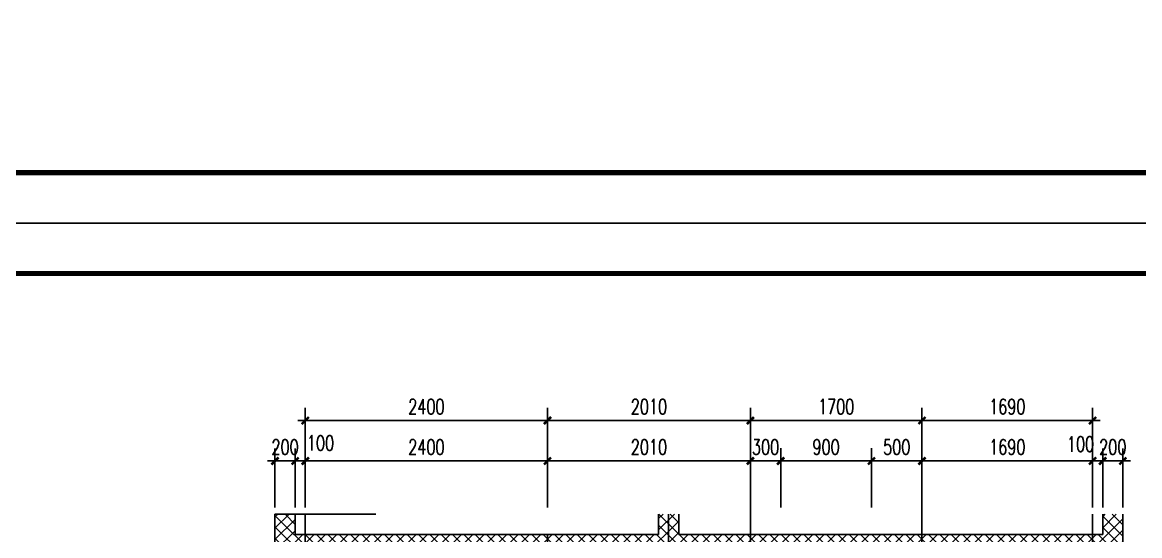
# Model space of a CAD drawing. Extents: x 63793 to 231107, y 20849 to 337643.
# Drawn here: x 184417 to 206556, y 118051 to 128221 of the extents above; entities that cross this region are included whole.
import ezdxf

# ---------------------------------------------------------------- set-up
doc = ezdxf.new("R2010")
doc.units = 0
doc.header["$LTSCALE"] = 1000
doc.header["$MEASUREMENT"] = 0
doc.linetypes.add('DOTE', pattern=[2.42, 2, -0.2, 0.02, -0.2])
for name, color, linetype in [('AXIS', 3, 'Continuous'), ('DOTE', 1, 'DOTE'), ('PUB_TITLE', 4, 'Continuous'), ('WALL', 2, 'Continuous'), ('WINDOW', 4, 'Continuous'), ('填充', 8, 'Continuous')]:
    doc.layers.add(name, color=color, linetype=linetype)
doc.styles.add('DIM_FONT', font='SIMPLEX', dxfattribs={"width": 0.7, "bigfont": 'GBCBIG'})
doc.dimstyles.new('AXIS', dxfattribs={"dimtxt": 300, "dimasz": 1, "dimexe": 250, "dimexo": 300, "dimgap": 150, "dimtad": 1, "dimdec": 0, "dimzin": 0, "dimdsep": 46, "dimtxsty": 'DIM_FONT', "dimblk": '_DIMX', "dimblk1": '_DIMX', "dimblk2": '_DIMX', "dimcen": 0.09, "dimse1": 1, "dimse2": 1, "dimclrt": 7, "dimadec": 0, "dimazin": 0, "dimtfac": 1, "dimtdec": 0, "dimtix": 1, "dimtmove": 2, "dimatfit": 3, "dimldrblk": '_DIMX', "dimfxl": 0, "dimtolj": 1, "dimtzin": 0, "dimarcsym": 0})

# ---------------------------------------------------------------- blocks, each defined once
blk = doc.blocks.new('_DIMX')
blk.add_line((-150, 0), (150, 0))
at = {"const_width": 50}
blk.add_lwpolyline([(-70, -70), (70, 70)], dxfattribs=at)
blk = doc.blocks.new('*D1500')
at = {"layer": 'AXIS', "color": 0, "lineweight": -2, "transparency": 16777216}
for p, q in [((205623, 118606), (205623, 119781)), ((205823, 118606), (205823, 119781)), ((205622, 119531), (205621, 119531)), ((205623, 119531), (205823, 119531)), ((205824, 119531), (205825, 119531))]:
    blk.add_line(p, q, dxfattribs=at)
at = {"layer": 'Defpoints', "color": 0, "transparency": 16777216}
for p in [(205823, 119531), (205623, 118306), (205823, 118306)]:
    blk.add_point(p, dxfattribs=at)
at = {"layer": 'AXIS', "color": 0, "lineweight": -2, "transparency": 16777216}
blk.add_blockref('_DIMX', (205623, 119531), dxfattribs=at)
at = {"layer": 'AXIS', "color": 0, "lineweight": -2, "transparency": 16777216, "rotation": 180}
blk.add_blockref('_DIMX', (205823, 119531), dxfattribs=at)
at = {"layer": 'AXIS', "color": 7, "transparency": 16777216, "insert": (205384, 119865), "char_height": 300, "attachment_point": 5, "style": 'DIM_FONT'}
blk.add_mtext('\\A1;100', dxfattribs=at)
blk = doc.blocks.new('*D1501')
at = {"layer": 'AXIS', "color": 0, "lineweight": -2, "transparency": 16777216}
for p, q in [((205823, 118606), (205823, 119781)), ((206223, 118606), (206223, 119781)), ((205822, 119531), (205821, 119531)), ((205823, 119531), (206223, 119531)), ((206224, 119531), (206225, 119531))]:
    blk.add_line(p, q, dxfattribs=at)
at = {"layer": 'Defpoints', "color": 0, "transparency": 16777216}
for p in [(206223, 119531), (205823, 118306), (206223, 118306)]:
    blk.add_point(p, dxfattribs=at)
at = {"layer": 'AXIS', "color": 0, "lineweight": -2, "transparency": 16777216}
blk.add_blockref('_DIMX', (205823, 119531), dxfattribs=at)
at = {"layer": 'AXIS', "color": 0, "lineweight": -2, "transparency": 16777216, "rotation": 180}
blk.add_blockref('_DIMX', (206223, 119531), dxfattribs=at)
at = {"layer": 'AXIS', "color": 7, "transparency": 16777216, "insert": (206023, 119806), "char_height": 300, "attachment_point": 5, "style": 'DIM_FONT'}
blk.add_mtext('\\A1;200', dxfattribs=at)
blk = doc.blocks.new('*D1502')
at = {"layer": 'AXIS', "color": 0, "lineweight": -2, "transparency": 16777216}
for p, q in [((198843, 118606), (198843, 119781)), ((199443, 118606), (199443, 119781)), ((198842, 119531), (198841, 119531)), ((198843, 119531), (199443, 119531)), ((199444, 119531), (199445, 119531))]:
    blk.add_line(p, q, dxfattribs=at)
at = {"layer": 'Defpoints', "color": 0, "transparency": 16777216}
for p in [(199443, 119531), (198843, 118306), (199443, 118306)]:
    blk.add_point(p, dxfattribs=at)
at = {"layer": 'AXIS', "color": 0, "lineweight": -2, "transparency": 16777216}
blk.add_blockref('_DIMX', (198843, 119531), dxfattribs=at)
at = {"layer": 'AXIS', "color": 0, "lineweight": -2, "transparency": 16777216, "rotation": 180}
blk.add_blockref('_DIMX', (199443, 119531), dxfattribs=at)
at = {"layer": 'AXIS', "color": 7, "transparency": 16777216, "insert": (199143, 119806), "char_height": 300, "attachment_point": 5, "style": 'DIM_FONT'}
blk.add_mtext('\\A1;300', dxfattribs=at)
blk = doc.blocks.new('*D1506')
at = {"layer": 'AXIS', "color": 0, "lineweight": -2, "transparency": 16777216}
for p, q in [((189423, 118606), (189423, 119781)), ((189823, 118606), (189823, 119781)), ((189422, 119531), (189421, 119531)), ((189423, 119531), (189823, 119531)), ((189824, 119531), (189825, 119531))]:
    blk.add_line(p, q, dxfattribs=at)
at = {"layer": 'Defpoints', "color": 0, "transparency": 16777216}
for p in [(189823, 119531), (189423, 118306), (189823, 118306)]:
    blk.add_point(p, dxfattribs=at)
at = {"layer": 'AXIS', "color": 0, "lineweight": -2, "transparency": 16777216}
blk.add_blockref('_DIMX', (189423, 119531), dxfattribs=at)
at = {"layer": 'AXIS', "color": 0, "lineweight": -2, "transparency": 16777216, "rotation": 180}
blk.add_blockref('_DIMX', (189823, 119531), dxfattribs=at)
at = {"layer": 'AXIS', "color": 7, "transparency": 16777216, "insert": (189623, 119806), "char_height": 300, "attachment_point": 5, "style": 'DIM_FONT'}
blk.add_mtext('\\A1;200', dxfattribs=at)
blk = doc.blocks.new('*D1507')
at = {"layer": 'AXIS', "color": 0, "lineweight": -2, "transparency": 16777216}
for p, q in [((189823, 118606), (189823, 119781)), ((190023, 118606), (190023, 119781)), ((189822, 119531), (189821, 119531)), ((189823, 119531), (190023, 119531)), ((190024, 119531), (190025, 119531))]:
    blk.add_line(p, q, dxfattribs=at)
at = {"layer": 'Defpoints', "color": 0, "transparency": 16777216}
for p in [(190023, 119531), (189823, 118306), (190023, 118306)]:
    blk.add_point(p, dxfattribs=at)
at = {"layer": 'AXIS', "color": 0, "lineweight": -2, "transparency": 16777216}
blk.add_blockref('_DIMX', (189823, 119531), dxfattribs=at)
at = {"layer": 'AXIS', "color": 0, "lineweight": -2, "transparency": 16777216, "rotation": 180}
blk.add_blockref('_DIMX', (190023, 119531), dxfattribs=at)
at = {"layer": 'AXIS', "color": 7, "transparency": 16777216, "insert": (190325, 119886), "char_height": 300, "attachment_point": 5, "style": 'DIM_FONT'}
blk.add_mtext('\\A1;100', dxfattribs=at)

msp = doc.modelspace()

# ---------------------------------------------------------------- hatches: boundary and pattern name
at = {"layer": '填充'}
h = msp.add_hatch(dxfattribs=at)
h.set_pattern_fill('ANSI37', color=256, scale=100, style=0)
h.set_pattern_definition([(45, (-50559.97, 196788.39), (-112.2532, 112.2532), []), (135, (-50559.97, 196788.39), (-112.2532, -112.2532), [])])
h.paths.add_polyline_path([(194623.2, 117676.3), (194623.2, 110676.3), (193623.1, 110676.3), (189823.2, 110676.3), (189823.2, 112076.3), (189423.2, 112076.3), (189423.2, 110476.3), (189423.2, 106776.3), (189423.2, 106576.3), (189823.2, 106576.3), (191023.2, 106576.3), (191023.2, 106976.3), (189823.2, 106976.3), (189823.2, 110276.3), (194823.2, 110276.3), (196823.2, 110276.3), (196823.2, 110676.3), (195023.2, 110676.3), (195023.2, 113676.3), (195023.2, 117676.3), (197223.2, 117676.3), (198642.7, 117676.3), (198642.7, 117276.3), (199042.7, 117276.3), (199042.7, 117676.3), (205823.2, 117676.3), (205823.2, 117276.3), (206223.2, 117276.3), (206223.2, 117876.3), (206223.2, 118476.3), (205823.2, 118476.3), (205823.2, 118076.3), (198848.7, 118076.3), (197423.2, 118076.3), (197423.2, 118476.3), (197023.2, 118476.3), (197023.2, 118076.3), (194823.2, 118076.3), (189823.2, 118076.3), (189823.2, 118476.3), (189423.2, 118476.3), (189423.2, 117876.3), (189423.2, 116076.3), (189823.2, 116076.3), (189823.2, 117676.3)])
h.paths.add_polyline_path([(199731.8, 117231.3), (199731.8, 117921.3), (200181.8, 117921.3), (200181.8, 117231.3)], flags=25)
h.paths.add_polyline_path([(205823.2, 114876.3), (206223.2, 114876.3), (206223.2, 113676.3), (205823.2, 113676.3)])

# ---------------------------------------------------------------- linework, layer by layer
at = {"layer": 'DOTE'}
for p, q in [((202242.7, 119015.3), (202242.7, 110876.3)), ((198842.7, 110476.3), (198842.7, 118766)), ((190023.2, 97176.3), (190023.2, 118476.3)), ((197223.2, 117149.8), (197223.2, 118476.3)), ((205623.2, 97176.3), (205623.2, 118476.3)), ((205623.2, 97176.3), (205623.2, 118476.3)), ((194823.2, 100935.8), (194823.2, 118076.3))]:
    msp.add_line(p, q, dxfattribs=at)
at = {"layer": 'PUB_TITLE'}
for points in [[(131661.1, 124242.4), (220861.1, 124242.4), (220861.1, 166242.4), (131661.1, 166242.4)], [(124837.4, 82242.4), (214037.4, 82242.4), (214037.4, 124242.4), (124837.4, 124242.4)]]:
    msp.add_lwpolyline(points, close=True, dxfattribs=at)
at = {"layer": 'PUB_TITLE', "const_width": 100}
for points in [[(134161.1, 125242.4), (219861.1, 125242.4), (219861.1, 165242.4), (134161.1, 165242.4)], [(127337.4, 83242.4), (213037.4, 83242.4), (213037.4, 123242.4), (127337.4, 123242.4)]]:
    msp.add_lwpolyline(points, close=True, dxfattribs=at)
at = {"layer": 'WALL'}
for p, q in [((189823.2, 118476.3), (189423.2, 118476.3)), ((189423.2, 118476.3), (189423.2, 117876.3)), ((189823.2, 118076.3), (189823.2, 118476.3)), ((197023.2, 118476.3), (197023.2, 118076.3)), ((197423.2, 118476.3), (197423.2, 118076.3)), ((205823.2, 118476.3), (205823.2, 118076.3)), ((206223.2, 117876.3), (206223.2, 118476.3)), ((189823.2, 118076.3), (194823.2, 118076.3)), ((194823.2, 118076.3), (197023.2, 118076.3)), ((197423.2, 118076.3), (198848.7, 118076.3)), ((198848.7, 118076.3), (205823.2, 118076.3))]:
    msp.add_line(p, q, dxfattribs=at)
at = {"layer": 'WINDOW'}
msp.add_line((189623.2, 118476.3), (191423.2, 118476.3), dxfattribs=at)

# ---------------------------------------------------------------- dimensions: what is measured, and where the dimension line sits
at = {"layer": 'AXIS'}
for p1, p2 in [((190023.2, 119106.1), (194823.2, 119106.1)), ((194823.2, 119106.1), (198842.7, 119106.1)), ((198842.7, 119106.1), (202242.7, 119106.1)), ((202242.7, 119106.1), (205623.2, 119106.1)), ((190023.2, 118306.1), (194823.2, 118306.1)), ((194823.2, 118306.1), (198842.7, 118306.1)), ((199442.7, 118306.1), (201242.7, 118306.1)), ((201242.7, 118306.1), (202242.7, 118306.1)), ((202242.7, 118306.1), (205623.2, 118306.1))]:
    msp.add_aligned_dim(p1=p1, p2=p2, distance=1225.3, dimstyle='AXIS', override={"dimgap": 125, "dimlfac": 0.5, "dimsah": 1, "dimse1": 0, "dimse2": 0}, dxfattribs=at).render()
for p1, p2, picture, middle in [((189423.2, 118306.1), (189823.2, 118306.1), '*D1506', (189623.2, 119806.4)), ((198842.7, 118306.1), (199442.7, 118306.1), '*D1502', (199142.7, 119806.4)), ((205823.2, 118306.1), (206223.2, 118306.1), '*D1501', (206023.2, 119806.4))]:
    dim = msp.add_aligned_dim(p1=p1, p2=p2, distance=1225.3, dimstyle='AXIS', override={"dimgap": 125, "dimlfac": 0.5, "dimsah": 1, "dimse1": 0, "dimse2": 0}, dxfattribs=at)
    dim.commit()
    dim.dimension.update_dxf_attribs({"geometry": picture, "text_midpoint": middle})
for base, p1, p2, picture, middle in [((190023.2, 119531.4), (189823.2, 118306.1), (190023.2, 118306.1), '*D1507', (190325, 119885.8)), ((205823.2, 119531.4), (205623.2, 118306.1), (205823.2, 118306.1), '*D1500', (205383.7, 119865.5))]:
    dim = msp.add_linear_dim(base=base, p1=p1, p2=p2, angle=0, dimstyle='AXIS', override={"dimgap": 125, "dimlfac": 0.5, "dimsah": 1, "dimse1": 0, "dimse2": 0}, dxfattribs=at)
    dim.commit()
    dim.dimension.update_dxf_attribs({"geometry": picture, "text_midpoint": middle, "dimtype": 129})

doc.saveas('drawing.dxf')
